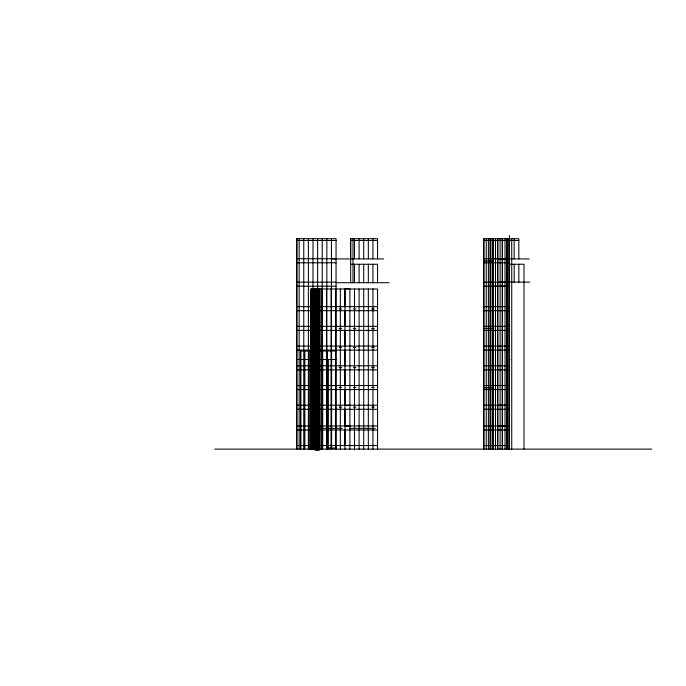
<?xml version="1.0" encoding="UTF-8"?>
<svg xmlns="http://www.w3.org/2000/svg" width="686" height="686" viewBox="0 0 686 686"><rect width="100%" height="100%" fill="white"/><g stroke="black" fill="none" stroke-linecap="round" stroke-linejoin="round"><path stroke-width="1.03" d="M296.789 238.728L296.789 449.116L296.789 238.677L336.063 238.728L336.054 449.116M300.7 449.116L300.7 350.992L336.054 350.992M310.852 449.116L310.852 288.995L377.549 288.995L377.549 449.116M320.156 449.116L320.156 288.995M350.666 258.922L350.666 238.728L377.549 238.728L377.549 258.922M483.793 238.728L483.793 449.116L483.802 238.728L518.822 238.728L518.822 258.922M296.789 240.486L336.063 240.486M350.666 240.486L377.549 240.486M483.793 240.486L518.822 240.486M296.789 258.725L336.063 258.725M483.793 258.725L509.466 258.725M492.882 258.776L497.83 258.776M500.094 258.776L505.042 258.776M332.324 258.922L383.757 258.922M498.705 258.922L529.215 258.922M484.445 261.032L493.697 261.032M296.789 262.789L336.063 262.789M483.793 262.789L509.466 262.789M350.666 264.256L377.549 264.256L377.549 282.718M509.466 264.256L524.01 264.256L524.01 449.116M296.789 282.16L336.063 282.16M483.793 282.16L529.772 282.109M500.094 282.203L505.042 282.203M336.569 282.718L389.065 282.718M492.882 286.173L497.83 286.173M500.094 286.173L505.042 286.173M296.789 286.216L336.063 286.216M483.793 286.216L509.466 286.216M296.789 306.633L377.549 306.633M483.793 306.633L509.466 306.633M316.014 308.914L318.604 308.914M339.133 308.914L341.722 308.914M353.401 308.914L355.983 308.914M371.658 308.914L374.239 308.914M296.789 310.698L377.549 310.698M483.793 310.698L509.466 310.698M296.789 326.356L377.549 326.356M483.793 326.356L509.466 326.356M316.014 328.611L318.604 328.611M339.133 328.611L341.722 328.611M353.401 328.611L355.983 328.611M371.658 328.611L374.239 328.611M484.445 328.491L493.697 328.491M296.789 330.412L377.549 330.412M483.793 330.412L509.466 330.412M296.789 346.07L377.549 346.07M483.793 346.07L509.466 346.07M316.014 347.502L318.604 347.502M339.133 347.502L341.722 347.502M353.401 347.502L355.983 347.502M371.658 347.502L374.239 347.502M296.789 350.134L377.549 350.134M483.793 350.134L509.466 350.134M296.789 359.498L336.063 359.498M509.501 359.498L509.972 359.498M296.789 365.784L377.549 365.784M483.793 365.784L509.466 365.784M316.014 367.593L318.604 367.593M339.133 367.593L341.722 367.593M353.401 367.593L355.983 367.593M371.658 367.593L374.239 367.593M296.789 369.848L377.549 369.848M483.793 369.848L509.466 369.848M296.789 385.506L377.549 385.506M483.793 385.506L509.466 385.506M316.014 387.47L318.604 387.47M339.133 387.47L341.722 387.47M353.401 387.47L355.983 387.47M371.658 387.47L374.239 387.47M484.445 387.796L493.697 387.796M296.789 389.562L377.549 389.562M483.793 389.562L509.466 389.562M296.789 405.22L377.549 405.22M483.793 405.22L509.466 405.22M349.886 405.263L344.947 405.263L344.947 389.519M500.094 405.263L505.042 405.263M316.014 407.132L318.604 407.132M339.133 407.132L341.722 407.132M353.401 407.132L355.983 407.132M371.658 407.132L374.239 407.132M296.789 409.285L377.549 409.285M483.793 409.285L509.466 409.285M296.789 425.937L377.549 425.937M483.793 425.937L509.466 425.937M349.886 425.989L344.947 425.989L344.947 409.233M500.094 425.989L505.042 425.989M311.753 428.347L342.211 428.347M349.877 428.347L375.216 428.347M296.789 430.002L377.549 430.002M483.793 430.002L509.466 430.002M319.161 444.948L315.191 444.948L315.191 450.342L319.161 450.342L319.161 288.995M296.789 445.54L377.549 445.54M483.793 445.54L509.466 445.54M327.153 448.009L336.054 448.009M214.821 449.116L651.666 449.116M518.839 264.256L518.839 282.109M514.174 238.728L514.174 258.922M514.174 264.256L514.174 282.109M511.73 238.677L511.73 449.116M509.466 235.658L509.466 449.116M508.275 238.677L508.18 449.116M507.048 238.728L507.048 449.116M506.86 238.728L506.86 449.116M506.688 238.728L506.688 449.116M505.025 238.728L505.025 449.116M502.435 238.728L502.435 449.116M502.238 238.728L502.238 449.116M500.103 238.728L500.103 449.116M497.822 238.728L497.822 449.116M497.624 238.728L497.624 449.116M495.489 238.728L495.489 449.116M493.011 238.728L493.011 449.116M492.9 238.728L492.9 449.116M490.876 238.728L490.876 449.116M489.976 238.728L489.976 449.116M488.398 238.728L488.398 449.116M486.263 238.728L486.263 449.116M372.944 238.728L372.944 258.682M372.944 264.256L372.944 282.718M372.944 288.995L372.944 449.116M368.331 238.728L368.331 258.682M368.331 264.256L368.331 282.718M368.331 288.995L368.331 449.116M363.717 238.728L363.717 258.682M363.717 264.256L363.717 282.718M363.717 288.995L363.717 449.116M359.104 238.728L359.104 258.682M359.104 264.256L359.104 282.718M359.104 288.995L359.104 449.116M354.49 238.728L354.49 258.682M354.49 264.256L354.49 282.718M354.49 288.995L354.49 449.116M352.981 238.677L352.981 282.718M350.666 238.677L350.666 282.718M349.877 449.116L349.886 288.772L344.947 288.772L344.947 306.685M344.955 288.995L344.955 449.116M344.947 310.647L344.947 326.399M344.947 330.369L344.947 346.113M344.947 350.083L344.947 365.835M344.947 369.797L344.947 385.549M344.947 429.959L344.947 445.591M340.342 288.995L340.342 449.116M335.728 288.995L335.728 449.116M331.604 351.043L331.604 449.116M331.458 238.728L331.458 449.116M331.115 288.995L331.115 449.116M328.354 359.498L328.354 449.116M327.145 351.043L327.153 449.176M326.845 238.728L326.845 449.116M326.502 288.995L326.502 449.116M322.686 351.043L322.686 449.116M322.231 238.728L322.231 449.116M321.88 288.995L321.88 449.116M318.175 288.995L318.227 449.116M317.618 238.728L317.618 449.116M317.266 288.995L317.266 449.116M317.181 288.995L317.181 449.116M316.186 288.995L316.186 449.116M315.191 288.995L315.191 449.116M314.197 288.995L314.197 449.116M313.982 288.995L313.982 449.116M313.759 351.043L313.759 449.116M313.202 288.995L313.202 449.116M312.996 238.728L312.996 449.116M312.662 288.995L312.662 449.116M312.207 288.995L312.207 449.116M311.513 288.995L311.513 449.116M311.212 288.995L311.212 449.116M309.3 351.043L309.3 449.116M308.383 238.728L308.383 449.116M304.841 351.043L304.841 449.116M303.769 238.728L303.769 449.116M300.7 351.043L300.7 449.176M299.156 238.728L299.156 449.116"/></g></svg>
